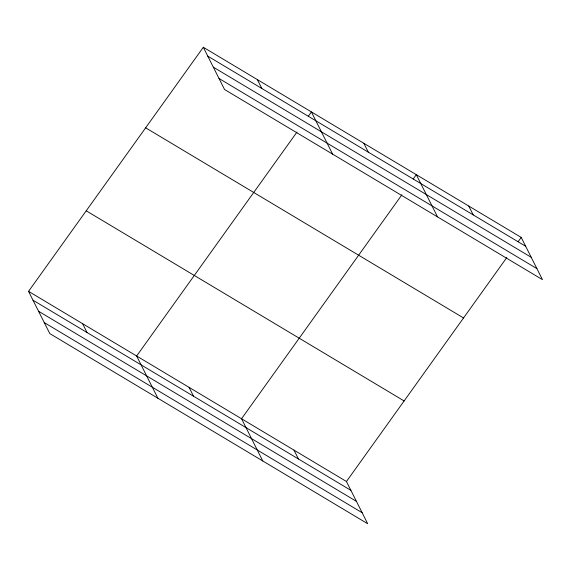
<?xml version="1.0" encoding="UTF-8"?>
<svg xmlns="http://www.w3.org/2000/svg" width="571" height="571" viewBox="0 0 571 571"><rect width="100%" height="100%" fill="white"/><g stroke="black" fill="none" stroke-linecap="round" stroke-linejoin="round"><path stroke-width="0.86" d="M28.55 291.353L346.447 481.496L367.688 523.728L49.791 333.585L28.55 291.353L203.312 47.272L521.209 237.415L542.45 279.647L224.553 89.504L203.312 47.272M296.977 132.058L136.633 356.004L157.874 398.23M308.311 116.234L311.395 111.923L332.636 154.149M401.884 194.804L241.54 418.75L262.781 460.983M413.211 178.987L416.302 174.669L437.543 216.901M346.447 481.496L506.791 257.55M518.118 241.733L521.209 237.415M207.773 56.136L525.67 246.279M213.311 67.15L531.208 257.293M219.014 78.491L536.911 268.634M145.641 127.818L463.538 317.961M86.221 210.806L404.118 400.949M33.011 300.218L350.908 490.361M38.55 311.231L356.447 501.374M44.252 322.572L362.15 512.715M468.755 206.045L473.216 214.91M363.848 143.292L368.309 152.164M257.357 79.597L261.818 88.462M293.994 450.126L298.455 458.991M189.087 387.374L193.548 396.238M82.595 323.678L87.049 332.543"/></g></svg>
